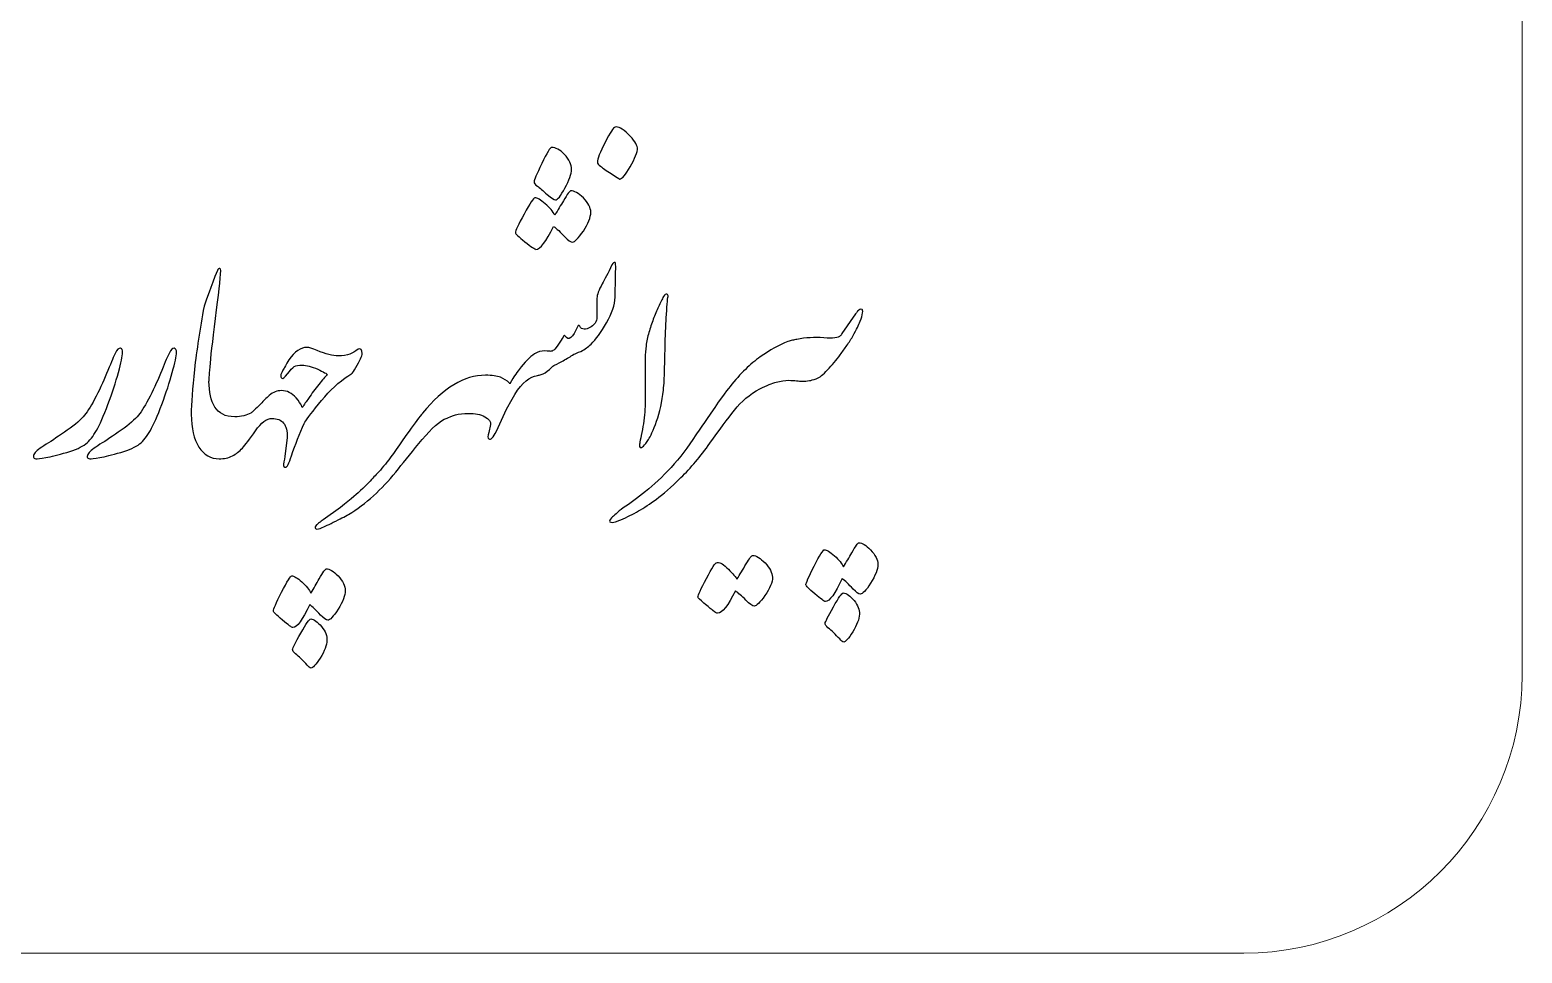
# Model space of a CAD drawing. Header units: millimetres. Extents: x -324 to 397, y -93 to 254.
# Drawn here: x 376.72 to 396.84, y 38.49 to 50.94 of the extents above; entities that cross this region are included whole.
import ezdxf

# ---------------------------------------------------------------- set-up
doc = ezdxf.new("R2010")
doc.units = ezdxf.units.MM
doc.header["$MEASUREMENT"] = 0
doc.layers.add('Layer 1', color=7, linetype='Continuous')

msp = doc.modelspace()

# ---------------------------------------------------------------- linework, layer by layer
at = {"layer": 'Layer 1', "color": 250, "lineweight": 18}
msp.add_open_spline([(350.7976, 88.2854), (350.7976, 88.2854), (393.09, 88.2854), (393.09, 88.2854), (395.1575, 88.2854), (396.8438, 86.5991), (396.8438, 84.5316), (396.8438, 84.5316), (396.8438, 42.2392), (396.8438, 42.2392), (396.8438, 40.1717), (395.1575, 38.4854), (393.09, 38.4854), (393.09, 38.4854), (350.7976, 38.4854), (350.7976, 38.4854), (348.7301, 38.4854), (347.0438, 40.1717), (347.0438, 42.2392), (347.0438, 42.2392), (347.0438, 84.5316), (347.0438, 84.5316), (347.0438, 86.5991), (348.7301, 88.2854), (350.7976, 88.2854)], degree=3, knots=[0, 0, 0, 0, 0.125, 0.125, 0.125, 0.25, 0.25, 0.25, 0.375, 0.375, 0.375, 0.5, 0.5, 0.5, 0.625, 0.625, 0.625, 0.75, 0.75, 0.75, 0.875, 0.875, 0.875, 1, 1, 1, 1], dxfattribs=at)
at = {"layer": 'Layer 1', "color": 250}
for points, knots in [([(384.3745, 49.153), (384.3745, 49.1937), (384.4086, 49.2817), (384.4786, 49.4179), (384.5476, 49.5542), (384.5921, 49.6213), (384.6129, 49.6213), (384.6536, 49.6384), (384.7123, 49.6071), (384.7899, 49.5286), (384.8674, 49.4501), (384.9091, 49.3886), (384.9148, 49.3441), (384.9148, 49.2855), (384.8826, 49.2003), (384.8182, 49.0896), (384.753, 48.9789), (384.7056, 48.9231), (384.6763, 48.9231), (384.665, 48.9287), (384.6271, 48.9534), (384.5618, 48.9969), (384.4956, 49.0395), (384.4473, 49.0726), (384.4161, 49.0953), (384.3887, 49.1132), (384.3745, 49.1331), (384.3745, 49.153)], [0, 0, 0, 0, 0.1111111, 0.1111111, 0.1111111, 0.2222222, 0.2222222, 0.2222222, 0.3333333, 0.3333333, 0.3333333, 0.4444444, 0.4444444, 0.4444444, 0.5555556, 0.5555556, 0.5555556, 0.6666667, 0.6666667, 0.6666667, 0.7777778, 0.7777778, 0.7777778, 0.8888889, 0.8888889, 0.8888889, 1, 1, 1, 1]), ([(383.521, 48.8881), (383.521, 48.906), (383.5551, 48.9874), (383.6242, 49.1331), (383.6942, 49.2779), (383.7387, 49.3507), (383.7585, 49.3507), (383.8106, 49.3507), (383.8683, 49.3195), (383.9307, 49.2561), (383.9932, 49.1861), (384.0253, 49.1189), (384.0253, 49.0536), (384.0253, 48.9931), (383.996, 48.9089), (383.9374, 48.802), (383.8796, 48.6941), (383.8371, 48.6411), (383.8087, 48.6411), (383.7926, 48.6411), (383.7557, 48.6667), (383.698, 48.7168), (383.6403, 48.7679), (383.5967, 48.8048), (383.5665, 48.8266), (383.5362, 48.8483), (383.521, 48.8691), (383.521, 48.8881)], [0, 0, 0, 0, 0.1111111, 0.1111111, 0.1111111, 0.2222222, 0.2222222, 0.2222222, 0.3333333, 0.3333333, 0.3333333, 0.4444444, 0.4444444, 0.4444444, 0.5555556, 0.5555556, 0.5555556, 0.6666667, 0.6666667, 0.6666667, 0.7777778, 0.7777778, 0.7777778, 0.8888889, 0.8888889, 0.8888889, 1, 1, 1, 1]), ([(383.2684, 48.1993), (383.2684, 48.222), (383.3072, 48.3062), (383.3858, 48.4519), (383.4643, 48.5976), (383.5135, 48.6705), (383.5315, 48.6705), (383.5608, 48.6705), (383.6081, 48.644), (383.6715, 48.59), (383.7358, 48.537), (383.7784, 48.486), (383.8002, 48.4377), (383.8408, 48.5049), (383.8796, 48.5692), (383.9165, 48.6317), (383.9705, 48.7206), (384.0036, 48.7651), (384.0168, 48.7651), (384.0613, 48.7651), (384.1171, 48.7338), (384.1862, 48.6705), (384.2524, 48.6004), (384.2856, 48.5361), (384.2856, 48.4765), (384.2856, 48.4084), (384.2524, 48.3232), (384.1862, 48.222), (384.1171, 48.1236), (384.0689, 48.0744), (384.0386, 48.0744), (384.0149, 48.0744), (383.9809, 48.098), (383.9364, 48.1444), (383.8749, 48.2087), (383.8248, 48.256), (383.7841, 48.2854), (383.6819, 48.0782), (383.6024, 47.975), (383.5457, 47.975), (383.5324, 47.975), (383.4832, 48.0091), (383.3971, 48.0772), (383.311, 48.1463), (383.2684, 48.187), (383.2684, 48.1993)], [0, 0, 0, 0, 0.0666667, 0.0666667, 0.0666667, 0.1333333, 0.1333333, 0.1333333, 0.2, 0.2, 0.2, 0.2666667, 0.2666667, 0.2666667, 0.3333333, 0.3333333, 0.3333333, 0.4, 0.4, 0.4, 0.4666667, 0.4666667, 0.4666667, 0.5333333, 0.5333333, 0.5333333, 0.6, 0.6, 0.6, 0.6666667, 0.6666667, 0.6666667, 0.7333333, 0.7333333, 0.7333333, 0.8, 0.8, 0.8, 0.8666667, 0.8666667, 0.8666667, 0.9333333, 0.9333333, 0.9333333, 1, 1, 1, 1]), ([(380.3956, 45.8437), (380.4223, 45.8834), (380.4502, 45.924), (380.4791, 45.9654), (380.5245, 46.0325), (380.5709, 46.095), (380.6173, 46.1546), (380.6636, 46.2133), (380.7034, 46.2568), (380.7365, 46.2842), (380.727, 46.2975), (380.6826, 46.3221), (380.6031, 46.359), (380.5198, 46.3968), (380.4508, 46.4148), (380.3959, 46.4148), (380.3457, 46.4167), (380.3098, 46.4101), (380.2871, 46.3959), (380.2615, 46.3788), (380.2312, 46.3457), (380.1962, 46.2956), (380.1593, 46.2454), (380.1328, 46.2265), (380.1186, 46.2378), (380.094, 46.2577), (380.1045, 46.3031), (380.1489, 46.3731), (380.1527, 46.3788), (380.1745, 46.4167), (380.2152, 46.4867), (380.2927, 46.5974), (380.3741, 46.6532), (380.4593, 46.6532), (380.4848, 46.6532), (380.5302, 46.639), (380.5955, 46.6116), (380.7138, 46.5633), (380.8074, 46.5397), (380.8775, 46.5397), (380.9427, 46.5397), (380.9957, 46.5482), (381.0383, 46.5643), (381.0733, 46.5775), (381.1102, 46.5993), (381.1471, 46.6315), (381.184, 46.6419), (381.202, 46.6229), (381.202, 46.5728), (381.202, 46.5378), (381.1736, 46.4744), (381.1159, 46.3817), (381.0923, 46.3372), (381.0733, 46.3107), (381.061, 46.3013), (381.0554, 46.2956), (381.026, 46.2766), (380.9721, 46.2426), (380.8425, 46.1432), (380.7233, 46.025), (380.6144, 45.8878), (380.5061, 45.7522), (380.4419, 45.6653), (380.4208, 45.6281), (380.4208, 45.6281), (380.4205, 45.6266), (380.4205, 45.6266), (380.3599, 45.4942), (380.3022, 45.3485), (380.2492, 45.1895), (380.2161, 45.0883), (380.1896, 45.0372), (380.1716, 45.0372), (380.1508, 45.0372), (380.1414, 45.0504), (380.1414, 45.0769), (380.1499, 45.1233), (380.1584, 45.1706), (380.1659, 45.2207), (380.1659, 45.2207), (380.1934, 45.4336), (380.1934, 45.4336), (380.1934, 45.5254), (380.1764, 45.5926), (380.1423, 45.6333), (380.1082, 45.6749), (380.0571, 45.6957), (379.9881, 45.6957), (379.9162, 45.6957), (379.8414, 45.6399), (379.7638, 45.5282), (379.6863, 45.4166), (379.6276, 45.339), (379.5879, 45.2955), (379.5481, 45.2529), (379.5027, 45.2179), (379.4525, 45.1905), (379.4015, 45.164), (379.3418, 45.1507), (379.2737, 45.1507), (379.1602, 45.1507), (379.0703, 45.2037), (379.0012, 45.3097), (378.9331, 45.4166), (378.899, 45.5632), (378.899, 45.7515), (378.899, 45.7515), (378.8991, 45.7521), (378.8991, 45.7521), (378.8991, 45.7521), (378.8962, 45.7525), (378.8962, 45.7525), (378.8981, 45.8963), (378.9132, 46.0978), (378.9416, 46.3552), (378.971, 46.6135), (379.0135, 46.8983), (379.0713, 47.2105), (379.1006, 47.3014), (379.1602, 47.4612), (379.251, 47.6902), (379.2605, 47.712), (379.2699, 47.7214), (379.2804, 47.7177), (379.2908, 47.7139), (379.2955, 47.7053), (379.2955, 47.6902), (379.2898, 47.5776), (379.2671, 47.3619), (379.2264, 47.044), (379.1857, 46.7261), (379.1602, 46.5085), (379.1517, 46.3902), (379.1422, 46.2719), (379.1375, 46.2076), (379.1375, 46.1962), (379.1375, 46.1962), (379.1374, 46.1953), (379.1374, 46.1953), (379.1374, 46.1953), (379.1375, 46.1953), (379.1375, 46.1953), (379.1375, 46.0515), (379.164, 45.936), (379.216, 45.849), (379.269, 45.7619), (379.3579, 45.7184), (379.4838, 45.7184), (379.5746, 45.7184), (379.6465, 45.7355), (379.7004, 45.7686), (379.7184, 45.779), (379.7638, 45.8206), (379.8357, 45.8935), (379.8726, 45.9322), (379.9105, 45.9701), (379.9493, 46.007), (380.0032, 46.0496), (380.0581, 46.0704), (380.113, 46.0704), (380.1887, 46.0704), (380.2558, 46.0382), (380.3126, 45.9739), (380.3495, 45.9275), (380.3741, 45.8925), (380.3845, 45.8679), (380.3886, 45.8595), (380.3922, 45.8514), (380.3956, 45.8437)], [0, 0, 0, 0, 0.0178571, 0.0178571, 0.0178571, 0.0357143, 0.0357143, 0.0357143, 0.0535714, 0.0535714, 0.0535714, 0.0714286, 0.0714286, 0.0714286, 0.0892857, 0.0892857, 0.0892857, 0.1071429, 0.1071429, 0.1071429, 0.125, 0.125, 0.125, 0.1428571, 0.1428571, 0.1428571, 0.1607143, 0.1607143, 0.1607143, 0.1785714, 0.1785714, 0.1785714, 0.1964286, 0.1964286, 0.1964286, 0.2142857, 0.2142857, 0.2142857, 0.2321429, 0.2321429, 0.2321429, 0.25, 0.25, 0.25, 0.2678571, 0.2678571, 0.2678571, 0.2857143, 0.2857143, 0.2857143, 0.3035714, 0.3035714, 0.3035714, 0.3214286, 0.3214286, 0.3214286, 0.3392857, 0.3392857, 0.3392857, 0.3571429, 0.3571429, 0.3571429, 0.375, 0.375, 0.375, 0.3928571, 0.3928571, 0.3928571, 0.4107143, 0.4107143, 0.4107143, 0.4285714, 0.4285714, 0.4285714, 0.4464286, 0.4464286, 0.4464286, 0.4642857, 0.4642857, 0.4642857, 0.4821429, 0.4821429, 0.4821429, 0.5, 0.5, 0.5, 0.5178571, 0.5178571, 0.5178571, 0.5357143, 0.5357143, 0.5357143, 0.5535714, 0.5535714, 0.5535714, 0.5714286, 0.5714286, 0.5714286, 0.5892857, 0.5892857, 0.5892857, 0.6071429, 0.6071429, 0.6071429, 0.625, 0.625, 0.625, 0.6428571, 0.6428571, 0.6428571, 0.6607143, 0.6607143, 0.6607143, 0.6785714, 0.6785714, 0.6785714, 0.6964286, 0.6964286, 0.6964286, 0.7142857, 0.7142857, 0.7142857, 0.7321429, 0.7321429, 0.7321429, 0.75, 0.75, 0.75, 0.7678571, 0.7678571, 0.7678571, 0.7857143, 0.7857143, 0.7857143, 0.8035714, 0.8035714, 0.8035714, 0.8214286, 0.8214286, 0.8214286, 0.8392857, 0.8392857, 0.8392857, 0.8571429, 0.8571429, 0.8571429, 0.875, 0.875, 0.875, 0.8928571, 0.8928571, 0.8928571, 0.9107143, 0.9107143, 0.9107143, 0.9285714, 0.9285714, 0.9285714, 0.9464286, 0.9464286, 0.9464286, 0.9642857, 0.9642857, 0.9642857, 0.9821429, 0.9821429, 0.9821429, 1, 1, 1, 1]), ([(384.2884, 46.9305), (384.3196, 46.9494), (384.3423, 46.9721), (384.3546, 46.9995), (384.3641, 47.0279), (384.3688, 47.0535), (384.3688, 47.0771), (384.3688, 47.0942), (384.3688, 47.1225), (384.3688, 47.1623), (384.3688, 47.202), (384.3688, 47.2531), (384.3688, 47.3155), (384.3688, 47.3638), (384.3925, 47.4281), (384.4407, 47.5095), (384.4719, 47.5672), (384.5155, 47.6533), (384.5713, 47.7678), (384.5864, 47.7934), (384.5997, 47.8038), (384.6129, 47.7981), (384.6205, 47.7924), (384.6233, 47.7631), (384.6214, 47.7092), (384.6195, 47.6722), (384.6186, 47.6212), (384.6186, 47.554), (384.6186, 47.5379), (384.6167, 47.4632), (384.6129, 47.3297), (384.6091, 47.2285), (384.5713, 47.1131), (384.4994, 46.9863), (384.4237, 46.8548), (384.3527, 46.7582), (384.2884, 46.6977), (384.2515, 46.6608), (384.2061, 46.6286), (384.1521, 46.6002), (384.1086, 46.5823), (384.0755, 46.569), (384.0556, 46.5615), (384.0131, 46.5321), (383.9648, 46.5028), (383.9118, 46.4735), (383.8815, 46.4564), (383.8427, 46.4366), (383.7954, 46.412), (383.7898, 46.412), (383.7671, 46.394), (383.7283, 46.3571), (383.6895, 46.3183), (383.6526, 46.2946), (383.6176, 46.2871), (383.5996, 46.2823), (383.5826, 46.2776), (383.5674, 46.2738), (383.5532, 46.27), (383.54, 46.2672), (383.5286, 46.2653), (383.4236, 46.2379), (383.3224, 46.1338), (383.224, 45.955), (383.224, 45.955), (383.2232, 45.9546), (383.2232, 45.9546), (383.2232, 45.9546), (383.1492, 45.8206), (383.1492, 45.8206), (383.1492, 45.8206), (383.013, 45.5235), (383.013, 45.5235), (382.9723, 45.4374), (382.9382, 45.4014), (382.9108, 45.4185), (382.8956, 45.4261), (382.8956, 45.4554), (382.9108, 45.5074), (382.9108, 45.5074), (382.9325, 45.6153), (382.9325, 45.6153), (382.9401, 45.6522), (382.9146, 45.6862), (382.8568, 45.7175), (382.7982, 45.7496), (382.7244, 45.7648), (382.6345, 45.7638), (382.5675, 45.7631), (382.5094, 45.7571), (382.4595, 45.7455), (382.4027, 45.7239), (382.3656, 45.7089), (382.3478, 45.7014), (382.2504, 45.6626), (382.1387, 45.5661), (382.0138, 45.4128), (381.8889, 45.2595), (381.782, 45.1271), (381.6912, 45.0164), (381.5048, 44.7779), (381.2947, 44.5811), (381.062, 44.426), (381.008, 44.3947), (380.9484, 44.3626), (380.8813, 44.3285), (380.7857, 44.2812), (380.7138, 44.2462), (380.6655, 44.2235), (380.6249, 44.2036), (380.5946, 44.1989), (380.5738, 44.2093), (380.5643, 44.2244), (380.569, 44.2414), (380.588, 44.2594), (380.5984, 44.267), (380.6116, 44.2774), (380.6267, 44.2906), (380.6409, 44.3011), (380.658, 44.3143), (380.6769, 44.3285), (380.6769, 44.3285), (380.9096, 44.495), (380.9096, 44.495), (381.061, 44.6152), (381.1509, 44.6909), (381.1812, 44.7231), (381.2664, 44.8025), (381.326, 44.864), (381.361, 44.9085), (381.3998, 44.9416), (381.4518, 44.9993), (381.5161, 45.0797), (381.5625, 45.1356), (381.659, 45.2699), (381.8047, 45.4819), (381.888, 45.5983), (381.9542, 45.6872), (382.0044, 45.7487), (382.0044, 45.7487), (382.0211, 45.7673), (382.0211, 45.7673), (382.0211, 45.7673), (382.0176, 45.7676), (382.0176, 45.7676), (382.2967, 46.1082), (382.5796, 46.2785), (382.8663, 46.2785), (382.9515, 46.2785), (383.0186, 46.2691), (383.0688, 46.2501), (383.1133, 46.2331), (383.153, 46.2076), (383.188, 46.1726), (383.1911, 46.1695), (383.1937, 46.1666), (383.1959, 46.1639), (383.2255, 46.2192), (383.2459, 46.2549), (383.2571, 46.271), (383.2798, 46.3022), (383.2997, 46.3306), (383.3186, 46.3571), (383.3943, 46.4545), (383.4643, 46.5245), (383.5286, 46.5671), (383.5712, 46.5936), (383.6166, 46.6059), (383.6649, 46.6059), (383.7169, 46.6021), (383.7415, 46.6002), (383.7396, 46.6002), (383.7547, 46.6002), (383.7699, 46.6059), (383.7869, 46.6173), (383.803, 46.6286), (383.8304, 46.6636), (383.8673, 46.7223), (383.8929, 46.763), (383.9109, 46.7914), (383.9194, 46.8056), (383.9232, 46.8112), (383.927, 46.815), (383.9307, 46.8169), (383.9345, 46.8188), (383.9383, 46.815), (383.9421, 46.8056), (383.9847, 46.7356), (384.0405, 46.78), (384.1115, 46.939), (384.1181, 46.9541), (384.1266, 46.9541), (384.1361, 46.939), (384.1654, 46.8888), (384.2165, 46.886), (384.2884, 46.9305)], [0, 0, 0, 0, 0.0153846, 0.0153846, 0.0153846, 0.0307692, 0.0307692, 0.0307692, 0.0461538, 0.0461538, 0.0461538, 0.0615385, 0.0615385, 0.0615385, 0.0769231, 0.0769231, 0.0769231, 0.0923077, 0.0923077, 0.0923077, 0.1076923, 0.1076923, 0.1076923, 0.1230769, 0.1230769, 0.1230769, 0.1384615, 0.1384615, 0.1384615, 0.1538462, 0.1538462, 0.1538462, 0.1692308, 0.1692308, 0.1692308, 0.1846154, 0.1846154, 0.1846154, 0.2, 0.2, 0.2, 0.2153846, 0.2153846, 0.2153846, 0.2307692, 0.2307692, 0.2307692, 0.2461538, 0.2461538, 0.2461538, 0.2615385, 0.2615385, 0.2615385, 0.2769231, 0.2769231, 0.2769231, 0.2923077, 0.2923077, 0.2923077, 0.3076923, 0.3076923, 0.3076923, 0.3230769, 0.3230769, 0.3230769, 0.3384615, 0.3384615, 0.3384615, 0.3538462, 0.3538462, 0.3538462, 0.3692308, 0.3692308, 0.3692308, 0.3846154, 0.3846154, 0.3846154, 0.4, 0.4, 0.4, 0.4153846, 0.4153846, 0.4153846, 0.4307692, 0.4307692, 0.4307692, 0.4461538, 0.4461538, 0.4461538, 0.4615385, 0.4615385, 0.4615385, 0.4769231, 0.4769231, 0.4769231, 0.4923077, 0.4923077, 0.4923077, 0.5076923, 0.5076923, 0.5076923, 0.5230769, 0.5230769, 0.5230769, 0.5384615, 0.5384615, 0.5384615, 0.5538462, 0.5538462, 0.5538462, 0.5692308, 0.5692308, 0.5692308, 0.5846154, 0.5846154, 0.5846154, 0.6, 0.6, 0.6, 0.6153846, 0.6153846, 0.6153846, 0.6307692, 0.6307692, 0.6307692, 0.6461538, 0.6461538, 0.6461538, 0.6615385, 0.6615385, 0.6615385, 0.6769231, 0.6769231, 0.6769231, 0.6923077, 0.6923077, 0.6923077, 0.7076923, 0.7076923, 0.7076923, 0.7230769, 0.7230769, 0.7230769, 0.7384615, 0.7384615, 0.7384615, 0.7538462, 0.7538462, 0.7538462, 0.7692308, 0.7692308, 0.7692308, 0.7846154, 0.7846154, 0.7846154, 0.8, 0.8, 0.8, 0.8153846, 0.8153846, 0.8153846, 0.8307692, 0.8307692, 0.8307692, 0.8461538, 0.8461538, 0.8461538, 0.8615385, 0.8615385, 0.8615385, 0.8769231, 0.8769231, 0.8769231, 0.8923077, 0.8923077, 0.8923077, 0.9076923, 0.9076923, 0.9076923, 0.9230769, 0.9230769, 0.9230769, 0.9384615, 0.9384615, 0.9384615, 0.9538462, 0.9538462, 0.9538462, 0.9692308, 0.9692308, 0.9692308, 0.9846154, 0.9846154, 0.9846154, 1, 1, 1, 1]), ([(385.2894, 46.7109), (385.2857, 46.5785), (385.2828, 46.4583), (385.2809, 46.3514), (385.279, 46.2435), (385.2734, 46.1537), (385.2639, 46.0789), (385.2497, 45.92), (385.2185, 45.7799), (385.1731, 45.6569), (385.1267, 45.5339), (385.0898, 45.4516), (385.0633, 45.4109), (385.0368, 45.3702), (385.015, 45.3409), (384.998, 45.3229), (384.9781, 45.304), (384.9621, 45.2983), (384.9507, 45.3049), (384.9403, 45.3106), (384.9365, 45.322), (384.9403, 45.3362), (384.9403, 45.3399), (384.9507, 45.3958), (384.9734, 45.5046), (384.9952, 45.6124), (385.0094, 45.7175), (385.015, 45.8187), (385.0207, 45.92), (385.0217, 46.0638), (385.0179, 46.2502), (385.0141, 46.4356), (385.0188, 46.5775), (385.0311, 46.675), (385.0387, 46.7327), (385.051, 46.7914), (385.069, 46.8529), (385.086, 46.9134), (385.1059, 46.974), (385.1286, 47.0326), (385.1503, 47.0922), (385.174, 47.1481), (385.1986, 47.201), (385.2242, 47.2531), (385.2469, 47.3004), (385.2667, 47.3411), (385.2838, 47.3666), (385.2979, 47.377), (385.3112, 47.3714), (385.3244, 47.3657), (385.3301, 47.3553), (385.3282, 47.3411), (385.3244, 47.3259), (385.3197, 47.2909), (385.3159, 47.237), (385.3112, 47.1821), (385.3065, 47.1216), (385.3027, 47.0534), (385.2989, 46.9863), (385.2961, 46.92), (385.2932, 46.8557), (385.2904, 46.7904), (385.2894, 46.7431), (385.2894, 46.7109)], [0, 0, 0, 0, 0.047619, 0.047619, 0.047619, 0.0952381, 0.0952381, 0.0952381, 0.1428571, 0.1428571, 0.1428571, 0.1904762, 0.1904762, 0.1904762, 0.2380952, 0.2380952, 0.2380952, 0.2857143, 0.2857143, 0.2857143, 0.3333333, 0.3333333, 0.3333333, 0.3809524, 0.3809524, 0.3809524, 0.4285714, 0.4285714, 0.4285714, 0.4761905, 0.4761905, 0.4761905, 0.5238095, 0.5238095, 0.5238095, 0.5714286, 0.5714286, 0.5714286, 0.6190476, 0.6190476, 0.6190476, 0.6666667, 0.6666667, 0.6666667, 0.7142857, 0.7142857, 0.7142857, 0.7619048, 0.7619048, 0.7619048, 0.8095238, 0.8095238, 0.8095238, 0.8571429, 0.8571429, 0.8571429, 0.9047619, 0.9047619, 0.9047619, 0.952381, 0.952381, 0.952381, 1, 1, 1, 1]), ([(387.8233, 46.8131), (387.7968, 46.7677), (387.7693, 46.7232), (387.74, 46.6807), (387.7102, 46.6387), (387.6804, 46.5968), (387.6497, 46.5549), (387.6497, 46.5549), (387.6482, 46.5529), (387.6482, 46.5529), (387.5971, 46.4829), (387.5403, 46.4157), (387.4788, 46.3505), (387.4183, 46.2861), (387.3672, 46.2464), (387.3256, 46.2312), (387.2839, 46.217), (387.2537, 46.2085), (387.2357, 46.2066), (387.2007, 46.1991), (387.1676, 46.1962), (387.1382, 46.1972), (387.1089, 46.1981), (387.0843, 46.2), (387.0635, 46.2038), (387.0623, 46.2039), (387.0611, 46.2041), (387.0599, 46.2043), (387.0344, 46.2077), (386.9978, 46.2095), (386.9509, 46.2095), (386.9026, 46.2095), (386.8468, 46.201), (386.7863, 46.1849), (386.7323, 46.1697), (386.6585, 46.1404), (386.5648, 46.0959), (386.4277, 46.0202), (386.3132, 45.9237), (386.2223, 45.8073), (386.1306, 45.691), (386.0208, 45.5434), (385.8921, 45.3627), (385.7635, 45.1829), (385.6329, 45.0277), (385.5004, 44.8972), (385.367, 44.7666), (385.2573, 44.6701), (385.1702, 44.6076), (385.0832, 44.5442), (385.0028, 44.4912), (384.9289, 44.4477), (384.8551, 44.4042), (384.7757, 44.3654), (384.6905, 44.3304), (384.6829, 44.3266), (384.6744, 44.3228), (384.6631, 44.319), (384.6498, 44.3134), (384.6356, 44.3077), (384.6186, 44.303), (384.5874, 44.2897), (384.5609, 44.2897), (384.541, 44.303), (384.5353, 44.3115), (384.5439, 44.3294), (384.5656, 44.355), (384.594, 44.3843), (384.646, 44.4297), (384.7236, 44.4912), (384.8126, 44.548), (384.9129, 44.6218), (385.0245, 44.7117), (385.1361, 44.8006), (385.2506, 44.9095), (385.368, 45.0353), (385.4853, 45.1621), (385.5969, 45.3087), (385.702, 45.4753), (385.7521, 45.5415), (385.7994, 45.6106), (385.8439, 45.6834), (386.0085, 45.9209), (386.1145, 46.0694), (386.1627, 46.1262), (386.3028, 46.3003), (386.439, 46.4337), (386.5696, 46.5255), (386.7011, 46.6182), (386.826, 46.6863), (386.9443, 46.7308), (386.9641, 46.7403), (386.984, 46.7469), (387.0039, 46.7497), (387.0228, 46.7535), (387.0427, 46.7573), (387.0635, 46.7611), (387.1799, 46.7847), (387.301, 46.7923), (387.4268, 46.7828), (387.5527, 46.7734), (387.6264, 46.7819), (387.6482, 46.8084), (387.6577, 46.815), (387.6662, 46.8254), (387.6728, 46.8387), (387.6728, 46.8387), (387.8564, 47.1045), (387.8564, 47.1045), (387.8706, 47.1263), (387.88, 47.1395), (387.8838, 47.1433), (387.9046, 47.1651), (387.9235, 47.1727), (387.9425, 47.1651), (387.951, 47.1604), (387.9538, 47.1443), (387.95, 47.1187), (387.9462, 47.0885), (387.9358, 47.0506), (387.9169, 47.0052), (387.8989, 46.9588), (387.8668, 46.8945), (387.8233, 46.8131)], [0, 0, 0, 0, 0.0243902, 0.0243902, 0.0243902, 0.0487805, 0.0487805, 0.0487805, 0.0731707, 0.0731707, 0.0731707, 0.097561, 0.097561, 0.097561, 0.1219512, 0.1219512, 0.1219512, 0.1463415, 0.1463415, 0.1463415, 0.1707317, 0.1707317, 0.1707317, 0.195122, 0.195122, 0.195122, 0.2195122, 0.2195122, 0.2195122, 0.2439024, 0.2439024, 0.2439024, 0.2682927, 0.2682927, 0.2682927, 0.2926829, 0.2926829, 0.2926829, 0.3170732, 0.3170732, 0.3170732, 0.3414634, 0.3414634, 0.3414634, 0.3658537, 0.3658537, 0.3658537, 0.3902439, 0.3902439, 0.3902439, 0.4146341, 0.4146341, 0.4146341, 0.4390244, 0.4390244, 0.4390244, 0.4634146, 0.4634146, 0.4634146, 0.4878049, 0.4878049, 0.4878049, 0.5121951, 0.5121951, 0.5121951, 0.5365854, 0.5365854, 0.5365854, 0.5609756, 0.5609756, 0.5609756, 0.5853659, 0.5853659, 0.5853659, 0.6097561, 0.6097561, 0.6097561, 0.6341463, 0.6341463, 0.6341463, 0.6585366, 0.6585366, 0.6585366, 0.6829268, 0.6829268, 0.6829268, 0.7073171, 0.7073171, 0.7073171, 0.7317073, 0.7317073, 0.7317073, 0.7560976, 0.7560976, 0.7560976, 0.7804878, 0.7804878, 0.7804878, 0.804878, 0.804878, 0.804878, 0.8292683, 0.8292683, 0.8292683, 0.8536585, 0.8536585, 0.8536585, 0.8780488, 0.8780488, 0.8780488, 0.902439, 0.902439, 0.902439, 0.9268293, 0.9268293, 0.9268293, 0.9512195, 0.9512195, 0.9512195, 0.9756098, 0.9756098, 0.9756098, 1, 1, 1, 1]), ([(377.9728, 46.587), (377.9709, 46.5368), (377.9519, 46.446), (377.916, 46.3154), (377.88, 46.1839), (377.8327, 46.0411), (377.775, 45.8849), (377.7163, 45.7298), (377.6652, 45.6124), (377.6208, 45.533), (377.5763, 45.4535), (377.528, 45.3929), (377.4751, 45.3513), (377.4221, 45.3106), (377.3379, 45.2718), (377.2205, 45.2378), (377.1032, 45.2037), (377.0086, 45.181), (376.9376, 45.1687), (376.8667, 45.1564), (376.8213, 45.1507), (376.8033, 45.1507), (376.7844, 45.1526), (376.773, 45.1602), (376.7702, 45.1725), (376.7664, 45.1857), (376.7721, 45.2028), (376.7863, 45.2226), (376.8071, 45.2538), (376.8582, 45.2955), (376.9405, 45.3466), (377.0228, 45.3967), (377.1184, 45.4611), (377.2272, 45.5377), (377.336, 45.6143), (377.4136, 45.6815), (377.4599, 45.7383), (377.5063, 45.796), (377.5583, 45.8812), (377.617, 45.9966), (377.6747, 46.1111), (377.7277, 46.2265), (377.775, 46.3429), (377.8214, 46.4593), (377.8554, 46.5387), (377.8762, 46.5813), (377.8961, 46.6239), (377.9179, 46.6438), (377.9425, 46.6419), (377.9623, 46.6381), (377.9728, 46.6201), (377.9728, 46.587)], [0, 0, 0, 0, 0.0588235, 0.0588235, 0.0588235, 0.1176471, 0.1176471, 0.1176471, 0.1764706, 0.1764706, 0.1764706, 0.2352941, 0.2352941, 0.2352941, 0.2941176, 0.2941176, 0.2941176, 0.3529412, 0.3529412, 0.3529412, 0.4117647, 0.4117647, 0.4117647, 0.4705882, 0.4705882, 0.4705882, 0.5294118, 0.5294118, 0.5294118, 0.5882353, 0.5882353, 0.5882353, 0.6470588, 0.6470588, 0.6470588, 0.7058824, 0.7058824, 0.7058824, 0.7647059, 0.7647059, 0.7647059, 0.8235294, 0.8235294, 0.8235294, 0.8823529, 0.8823529, 0.8823529, 0.9411765, 0.9411765, 0.9411765, 1, 1, 1, 1]), ([(378.6994, 46.587), (378.6975, 46.5368), (378.6786, 46.446), (378.6426, 46.3154), (378.6067, 46.1839), (378.5594, 46.0411), (378.5016, 45.8849), (378.443, 45.7298), (378.3919, 45.6124), (378.3474, 45.533), (378.303, 45.4535), (378.2547, 45.3929), (378.2017, 45.3513), (378.1487, 45.3106), (378.0645, 45.2718), (377.9472, 45.2378), (377.8299, 45.2037), (377.7353, 45.181), (377.6643, 45.1687), (377.5933, 45.1564), (377.5479, 45.1507), (377.5299, 45.1507), (377.511, 45.1526), (377.4997, 45.1602), (377.4968, 45.1725), (377.4931, 45.1857), (377.4987, 45.2028), (377.5129, 45.2226), (377.5337, 45.2538), (377.5848, 45.2955), (377.6671, 45.3466), (377.7495, 45.3967), (377.845, 45.4611), (377.9538, 45.5377), (378.0626, 45.6143), (378.1402, 45.6815), (378.1866, 45.7383), (378.233, 45.796), (378.285, 45.8812), (378.3436, 45.9966), (378.4014, 46.1111), (378.4543, 46.2265), (378.5016, 46.3429), (378.548, 46.4593), (378.5821, 46.5387), (378.6029, 46.5813), (378.6228, 46.6239), (378.6445, 46.6438), (378.6691, 46.6419), (378.689, 46.6381), (378.6994, 46.6201), (378.6994, 46.587)], [0, 0, 0, 0, 0.0588235, 0.0588235, 0.0588235, 0.1176471, 0.1176471, 0.1176471, 0.1764706, 0.1764706, 0.1764706, 0.2352941, 0.2352941, 0.2352941, 0.2941176, 0.2941176, 0.2941176, 0.3529412, 0.3529412, 0.3529412, 0.4117647, 0.4117647, 0.4117647, 0.4705882, 0.4705882, 0.4705882, 0.5294118, 0.5294118, 0.5294118, 0.5882353, 0.5882353, 0.5882353, 0.6470588, 0.6470588, 0.6470588, 0.7058824, 0.7058824, 0.7058824, 0.7647059, 0.7647059, 0.7647059, 0.8235294, 0.8235294, 0.8235294, 0.8823529, 0.8823529, 0.8823529, 0.9411765, 0.9411765, 0.9411765, 1, 1, 1, 1]), ([(387.1855, 43.4514), (387.1855, 43.4382), (387.2262, 43.3975), (387.3076, 43.3293), (387.389, 43.2612), (387.4353, 43.2262), (387.4486, 43.2262), (387.5044, 43.2262), (387.5801, 43.3303), (387.6757, 43.5366), (387.7144, 43.5072), (387.7637, 43.4599), (387.8233, 43.3956), (387.8658, 43.3492), (387.898, 43.3265), (387.9198, 43.3265), (387.9491, 43.3265), (387.9955, 43.3757), (388.0589, 43.4732), (388.1232, 43.5753), (388.1554, 43.6596), (388.1554, 43.7286), (388.1554, 43.7873), (388.1232, 43.8526), (388.0589, 43.9254), (387.9955, 43.9879), (387.9434, 44.0191), (387.9008, 44.0191), (387.8876, 44.0191), (387.8554, 43.9737), (387.8034, 43.8838), (387.7684, 43.8204), (387.7315, 43.757), (387.6927, 43.6927), (387.6719, 43.7381), (387.6312, 43.7892), (387.5706, 43.8431), (387.5101, 43.898), (387.4647, 43.9254), (387.4344, 43.9254), (387.4183, 43.9254), (387.3729, 43.8516), (387.2972, 43.705), (387.2224, 43.5574), (387.1855, 43.4732), (387.1855, 43.4514)], [0, 0, 0, 0, 0.0666667, 0.0666667, 0.0666667, 0.1333333, 0.1333333, 0.1333333, 0.2, 0.2, 0.2, 0.2666667, 0.2666667, 0.2666667, 0.3333333, 0.3333333, 0.3333333, 0.4, 0.4, 0.4, 0.4666667, 0.4666667, 0.4666667, 0.5333333, 0.5333333, 0.5333333, 0.6, 0.6, 0.6, 0.6666667, 0.6666667, 0.6666667, 0.7333333, 0.7333333, 0.7333333, 0.8, 0.8, 0.8, 0.8666667, 0.8666667, 0.8666667, 0.9333333, 0.9333333, 0.9333333, 1, 1, 1, 1]), ([(380.0051, 43.0994), (380.0051, 43.0862), (380.0458, 43.0455), (380.1272, 42.9774), (380.2076, 42.9093), (380.2549, 42.8752), (380.2681, 42.8752), (380.323, 42.8752), (380.3997, 42.9783), (380.4952, 43.1855), (380.534, 43.1562), (380.5832, 43.1089), (380.6419, 43.0446), (380.6845, 42.9982), (380.7176, 42.9745), (380.7393, 42.9745), (380.7687, 42.9745), (380.815, 43.0237), (380.8775, 43.1221), (380.9427, 43.2234), (380.9749, 43.3085), (380.9749, 43.3767), (380.9749, 43.4363), (380.9427, 43.5016), (380.8775, 43.5734), (380.815, 43.6369), (380.762, 43.6681), (380.7195, 43.6681), (380.7072, 43.6681), (380.675, 43.6227), (380.6229, 43.5318), (380.588, 43.4694), (380.551, 43.405), (380.5123, 43.3407), (380.4914, 43.3871), (380.4508, 43.4372), (380.3902, 43.4921), (380.3287, 43.546), (380.2833, 43.5734), (380.2539, 43.5734), (380.2379, 43.5734), (380.1915, 43.4997), (380.1167, 43.353), (380.042, 43.2064), (380.0051, 43.1221), (380.0051, 43.0994)], [0, 0, 0, 0, 0.0666667, 0.0666667, 0.0666667, 0.1333333, 0.1333333, 0.1333333, 0.2, 0.2, 0.2, 0.2666667, 0.2666667, 0.2666667, 0.3333333, 0.3333333, 0.3333333, 0.4, 0.4, 0.4, 0.4666667, 0.4666667, 0.4666667, 0.5333333, 0.5333333, 0.5333333, 0.6, 0.6, 0.6, 0.6666667, 0.6666667, 0.6666667, 0.7333333, 0.7333333, 0.7333333, 0.8, 0.8, 0.8, 0.8666667, 0.8666667, 0.8666667, 0.9333333, 0.9333333, 0.9333333, 1, 1, 1, 1]), ([(385.7303, 43.2877), (385.7303, 43.2764), (385.7578, 43.2489), (385.8117, 43.2044), (385.8666, 43.16), (385.9063, 43.1269), (385.9328, 43.1042), (385.9603, 43.0805), (385.9811, 43.0682), (385.9962, 43.0682), (386.0558, 43.0682), (386.1353, 43.1695), (386.2346, 43.371), (386.2753, 43.3407), (386.3226, 43.3), (386.3756, 43.2461), (386.4295, 43.1922), (386.4665, 43.1657), (386.4873, 43.1657), (386.5185, 43.1657), (386.5677, 43.213), (386.6339, 43.3066), (386.702, 43.4032), (386.7361, 43.4864), (386.7361, 43.5564), (386.7323, 43.616), (386.6992, 43.6785), (386.6349, 43.7466), (386.5715, 43.8138), (386.5166, 43.8478), (386.4702, 43.8478), (386.4551, 43.8478), (386.4258, 43.81), (386.3803, 43.7343), (386.3349, 43.6577), (386.2942, 43.5895), (386.2564, 43.529), (386.2252, 43.5734), (386.1798, 43.6246), (386.1192, 43.6823), (386.0596, 43.7409), (386.0142, 43.7636), (385.982, 43.7504), (385.9659, 43.7504), (385.9196, 43.6794), (385.8439, 43.5375), (385.7682, 43.3946), (385.7303, 43.3114), (385.7303, 43.2877)], [0, 0, 0, 0, 0.0625, 0.0625, 0.0625, 0.125, 0.125, 0.125, 0.1875, 0.1875, 0.1875, 0.25, 0.25, 0.25, 0.3125, 0.3125, 0.3125, 0.375, 0.375, 0.375, 0.4375, 0.4375, 0.4375, 0.5, 0.5, 0.5, 0.5625, 0.5625, 0.5625, 0.625, 0.625, 0.625, 0.6875, 0.6875, 0.6875, 0.75, 0.75, 0.75, 0.8125, 0.8125, 0.8125, 0.875, 0.875, 0.875, 0.9375, 0.9375, 0.9375, 1, 1, 1, 1]), ([(387.4457, 42.9329), (387.4457, 42.9159), (387.458, 42.897), (387.4836, 42.8742), (387.5082, 42.8525), (387.5328, 42.8307), (387.5564, 42.8109), (387.5867, 42.7796), (387.6151, 42.7494), (387.6425, 42.7219), (387.6633, 42.6964), (387.6804, 42.6822), (387.6955, 42.6803), (387.7173, 42.6803), (387.758, 42.7257), (387.8176, 42.8165), (387.8743, 42.9102), (387.9056, 42.9897), (387.9084, 43.055), (387.9122, 43.1136), (387.8876, 43.1761), (387.8356, 43.2404), (387.7826, 43.3048), (387.7343, 43.3397), (387.6898, 43.3426), (387.6728, 43.3445), (387.6293, 43.282), (387.5564, 43.1534), (387.4845, 43.0247), (387.4476, 42.9509), (387.4457, 42.9329)], [0, 0, 0, 0, 0.1, 0.1, 0.1, 0.2, 0.2, 0.2, 0.3, 0.3, 0.3, 0.4, 0.4, 0.4, 0.5, 0.5, 0.5, 0.6, 0.6, 0.6, 0.7, 0.7, 0.7, 0.8, 0.8, 0.8, 0.9, 0.9, 0.9, 1, 1, 1, 1]), ([(380.2653, 42.5809), (380.2653, 42.5649), (380.2776, 42.545), (380.3031, 42.5232), (380.3278, 42.5005), (380.3524, 42.4797), (380.376, 42.4589), (380.4053, 42.4277), (380.4347, 42.3983), (380.4621, 42.3709), (380.482, 42.3444), (380.5, 42.3312), (380.5151, 42.3293), (380.5369, 42.3293), (380.5775, 42.3747), (380.6372, 42.4645), (380.6939, 42.5592), (380.7242, 42.6386), (380.728, 42.703), (380.7318, 42.7626), (380.7072, 42.8241), (380.6551, 42.8884), (380.6021, 42.9537), (380.5539, 42.9878), (380.5094, 42.9916), (380.4924, 42.9935), (380.4479, 42.9301), (380.376, 42.8014), (380.3041, 42.6727), (380.2672, 42.5998), (380.2653, 42.5809)], [0, 0, 0, 0, 0.1, 0.1, 0.1, 0.2, 0.2, 0.2, 0.3, 0.3, 0.3, 0.4, 0.4, 0.4, 0.5, 0.5, 0.5, 0.6, 0.6, 0.6, 0.7, 0.7, 0.7, 0.8, 0.8, 0.8, 0.9, 0.9, 0.9, 1, 1, 1, 1])]:
    msp.add_open_spline(points, degree=3, knots=knots, dxfattribs=at)

doc.saveas('drawing.dxf')
